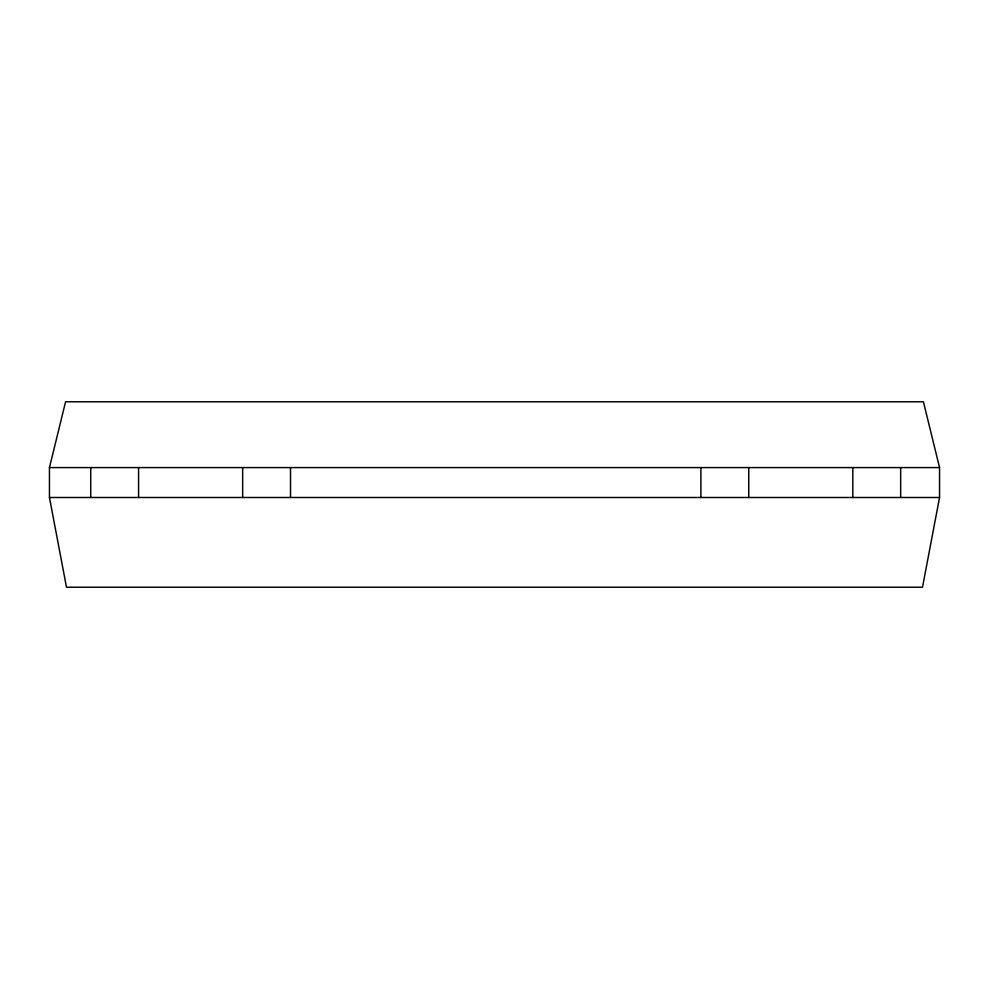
<?xml version="1.0" encoding="UTF-8"?>
<svg xmlns="http://www.w3.org/2000/svg" width="989" height="989" viewBox="0 0 989 989"><rect width="100%" height="100%" fill="white"/><g stroke="black" fill="none" stroke-linecap="round" stroke-linejoin="round"><path stroke-width="1.48" d="M939.55 497.492L922.502 587.219L66.498 587.219L49.45 497.492L49.45 467.587L65.583 401.781L923.417 401.781L939.55 467.587L939.55 497.492L49.45 497.492M49.45 467.587L939.55 467.587M900.67 467.587L900.67 497.492M852.815 467.587L852.815 497.492M748.735 467.587L748.735 497.492M700.88 467.587L700.88 497.492M290.519 467.587L290.519 497.492M242.664 467.587L242.664 497.492M138.584 467.587L138.584 497.492M90.728 467.587L90.728 497.492"/></g></svg>
